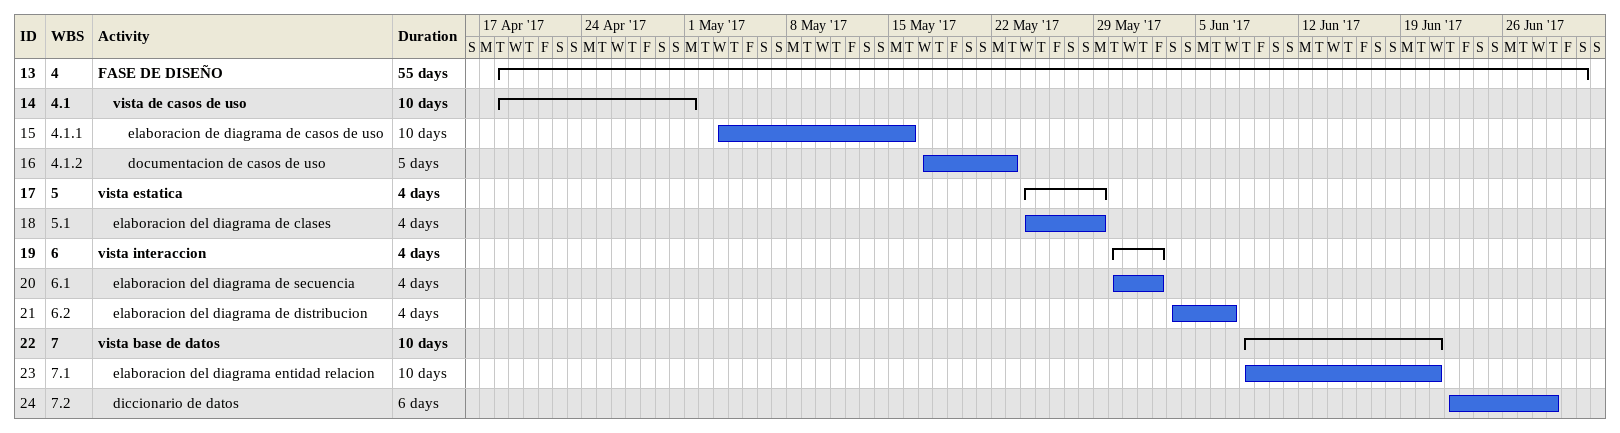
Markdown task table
| ID | WBS | Task | Duration | Start | Finish |
|---|---|---|---|---|---|
| 13 | 4 | **FASE DE DISEÑO** | 55d | 2017-04-18 | 2017-07-01 |
| 14 | 4.1 | **vista de casos de uso** | 10d | 2017-04-18 | 2017-05-01 |
| 15 | 4.1.1 | elaboracion de diagrama de casos de uso | 10d | 2017-05-03 | 2017-05-16 |
| 16 | 4.1.2 | documentacion de casos de uso | 5d | 2017-05-17 | 2017-05-23 |
| 17 | 5 | **vista estatica** | 4d | 2017-05-24 | 2017-05-29 |
| 18 | 5.1 | elaboracion del diagrama de clases | 4d | 2017-05-24 | 2017-05-29 |
| 19 | 6 | **vista interaccion** | 4d | 2017-05-30 | 2017-06-02 |
| 20 | 6.1 | elaboracion del diagrama de secuencia | 4d | 2017-05-30 | 2017-06-02 |
| 21 | 6.2 | elaboracion del diagrama de distribucion | 4d | 2017-06-03 | 2017-06-07 |
| 22 | 7 | **vista base de datos** | 10d | 2017-06-08 | 2017-06-21 |
| 23 | 7.1 | elaboracion del diagrama entidad relacion | 10d | 2017-06-08 | 2017-06-21 |
| 24 | 7.2 | diccionario de datos | 6d | 2017-06-22 | 2017-06-29 |
